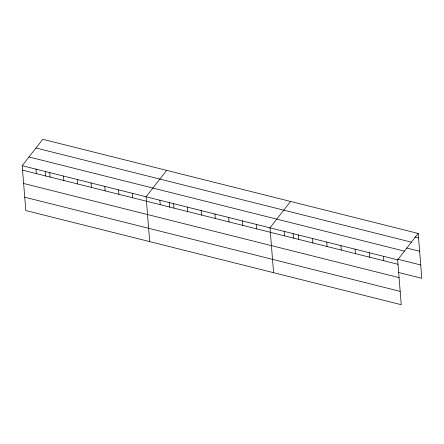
<?xml version="1.0" encoding="UTF-8"?>
<svg xmlns="http://www.w3.org/2000/svg" width="444" height="444" viewBox="0 0 444 444"><rect width="100%" height="100%" fill="white"/><g stroke="black" fill="none" stroke-linecap="round" stroke-linejoin="round"><path stroke-width="0.67" d="M418.193 233.45L397.641 259.845L401.248 304.701L25.808 210.55L22.2 165.695L42.752 139.299L418.193 233.45L421.8 278.305L398.59 272.488M166.644 170.368L146.098 196.764L149.706 241.619M290.543 201.437L269.991 227.833L273.598 272.688M414.679 236.941L418.548 237.906M35.97 148.007L411.41 242.163M406.726 248.007L419.624 251.237M28.982 156.982L404.423 251.138M397.519 259.157L420.729 264.974M22.2 165.695L397.641 259.845M22.561 170.152L398.002 264.302M23.632 183.483L399.073 277.633M24.736 197.219L400.177 291.369M383.455 256.288L383.816 260.75M369.275 252.736L369.636 257.193M355.089 249.178L355.45 253.635M340.909 245.621L341.264 250.077M326.723 242.063L327.084 246.52M312.543 238.506L312.898 242.962M298.357 234.948L298.718 239.405M293.129 233.627L293.506 238.295M284.177 231.391L284.532 235.847M256.227 224.381L256.582 228.838M242.457 220.929L242.818 225.386M228.693 217.477L229.049 221.933M214.924 214.025L215.285 218.481M201.16 210.573L201.521 215.029M187.396 207.12L187.751 211.577M173.626 203.668L173.987 208.125M169.236 202.558L169.614 207.226M159.862 200.216L160.223 204.673M132.329 193.312L132.689 197.769M118.565 189.86L118.92 194.317M104.795 186.408L105.156 190.864M91.031 182.956L91.392 187.412M77.267 179.504L77.622 183.96M63.498 176.052L63.858 180.508M49.734 172.599L50.089 177.056M45.338 171.489L45.715 176.151M35.964 169.147L36.325 173.604"/></g></svg>
